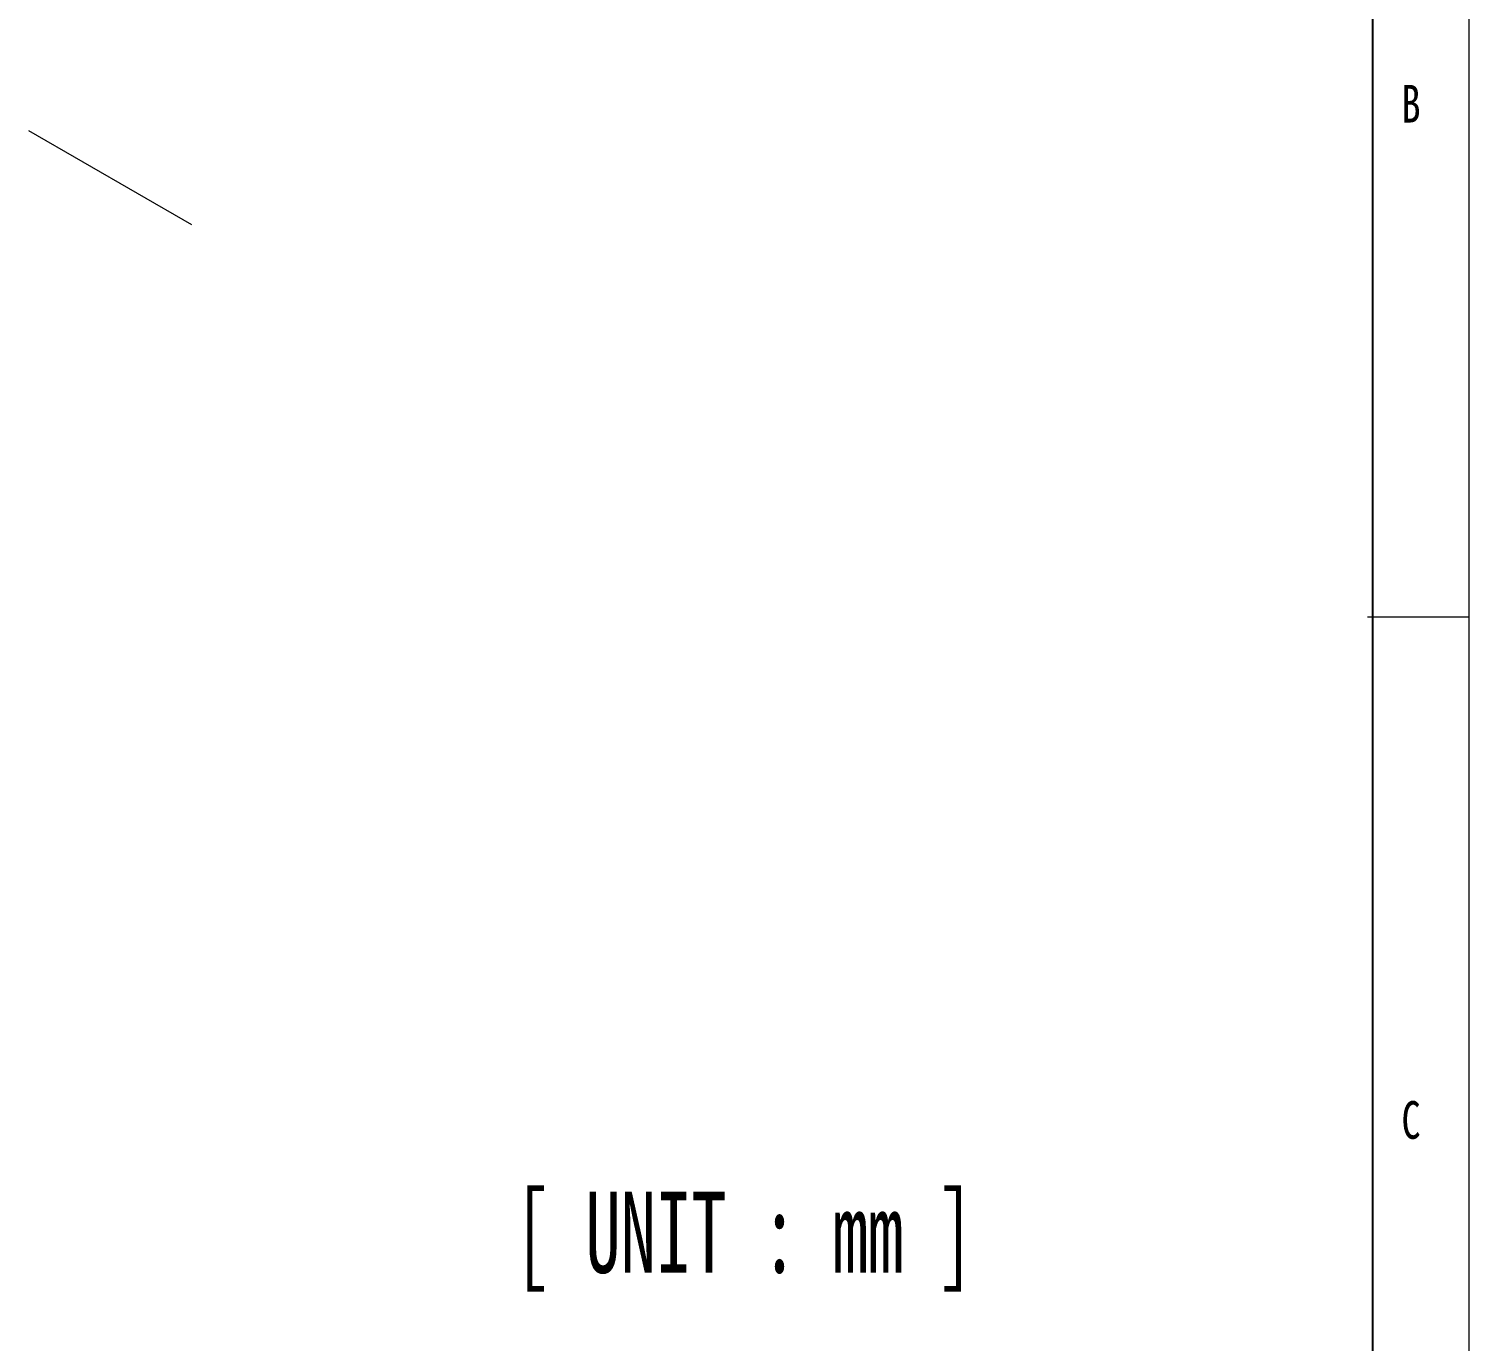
# Model space of a CAD drawing. Header units: millimetres. Extents: x 5 to 415, y 5 to 292.
# Drawn here: x 344.1 to 415, y 162.9 to 227.4 of the extents above; entities that cross this region are included whole.
import ezdxf

# ---------------------------------------------------------------- set-up
doc = ezdxf.new("R2010")
doc.units = ezdxf.units.MM
doc.linetypes.add('CENTERX2', pattern=[20.32, 12.7, -2.54, 2.54, -2.54])
doc.layers.add('CENTER_LINE', color=7, linetype='CENTERX2')
doc.layers.add('NOTES', color=7, linetype='Continuous')
doc.styles.add('SLDTEXTSTYLE1', font='TXT', dxfattribs={"width": 0.638462})
doc.styles.add('SLDTEXTSTYLE3', font='TXT', dxfattribs={"width": 0.75})

msp = doc.modelspace()

# ---------------------------------------------------------------- linework, layer by layer
at = {"color": 7, "linetype": 'Continuous', "lineweight": 18}
for p, q in [((415, 5), (415, 292)), ((410, 198.5), (415, 198.5))]:
    msp.add_line(p, q, dxfattribs=at)
at = {"layer": 'CENTER_LINE', "linetype": 'CENTERX2', "lineweight": 18}
msp.add_line((352.149, 217.78), (344.136, 222.406), dxfattribs=at)
at = {"layer": 'NOTES', "color": 7}
msp.add_line((410.25, 287), (410.25, 10), dxfattribs=at)

# ---------------------------------------------------------------- texts
at = {"color": 7, "linetype": 'Continuous', "lineweight": 0, "char_height": 1.852, "attachment_point": 1, "style": 'SLDTEXTSTYLE3'}
for s, insert in [('B', (411.667, 224.668)), ('C', (411.667, 174.668))]:
    msp.add_mtext(s, dxfattribs=dict(at, insert=insert))
at = {"layer": 'CENTER_LINE', "insert": (368.039, 170.221), "char_height": 4, "attachment_point": 1, "style": 'SLDTEXTSTYLE1'}
msp.add_mtext('[ UNIT : mm ]', dxfattribs=at)

doc.saveas('drawing.dxf')
